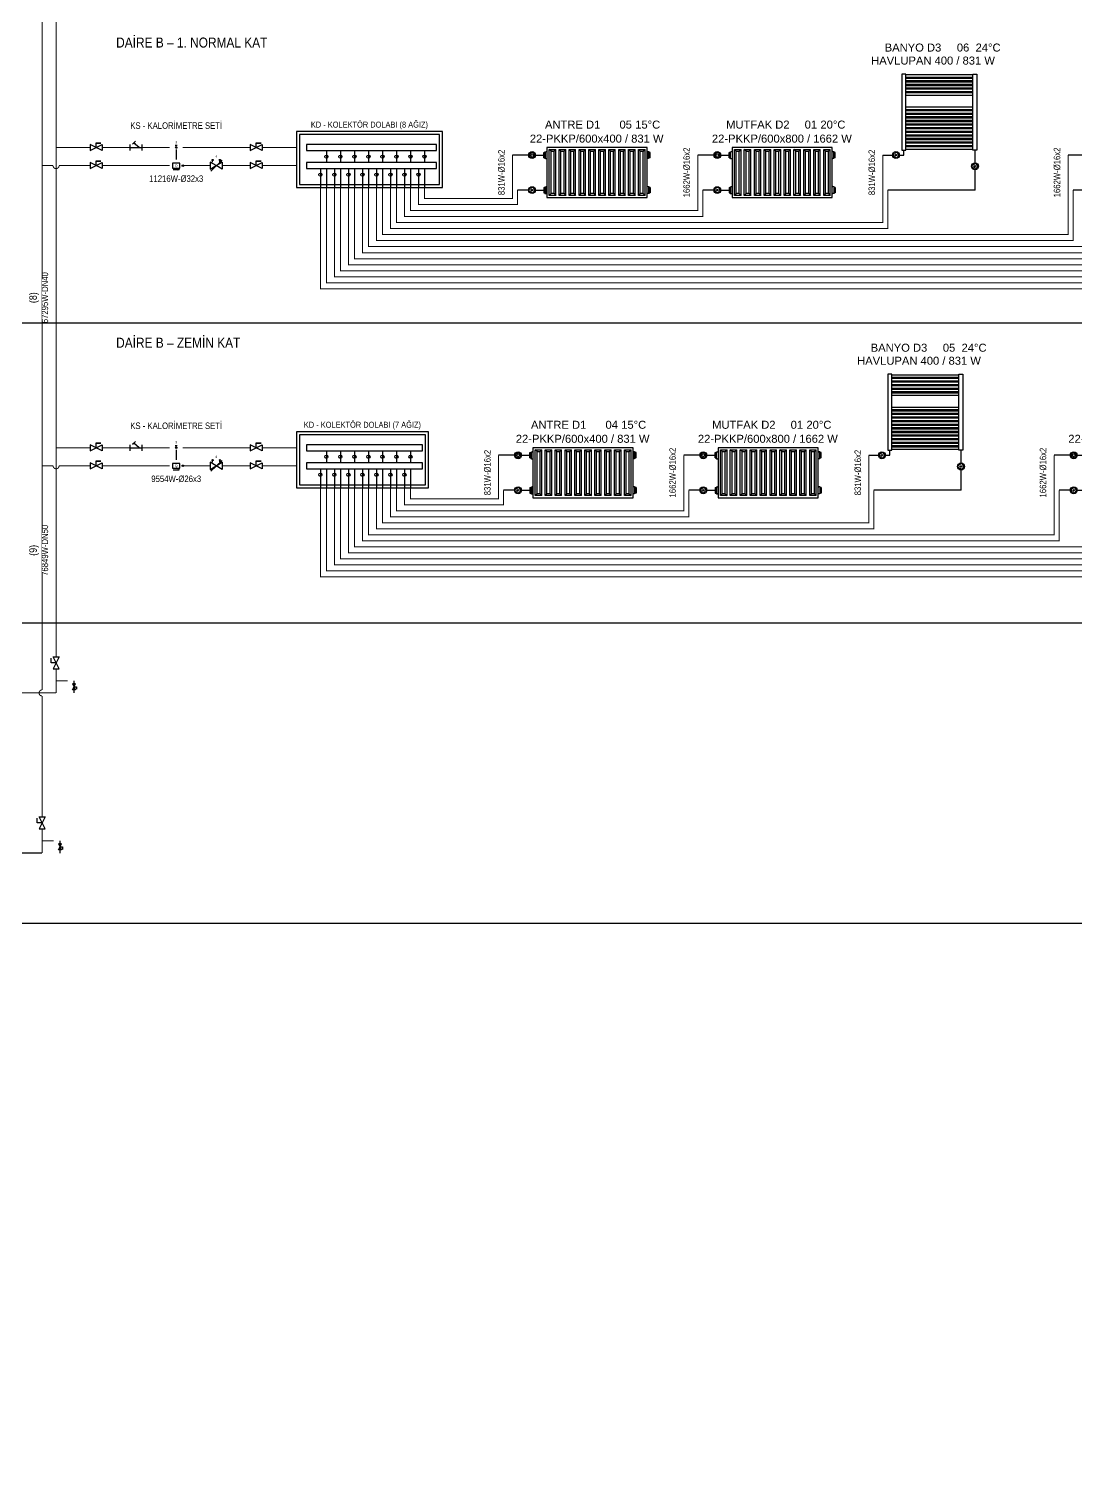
# Model space of a CAD drawing. Header units: centimetres. Extents: x -797 to 10101, y -12981 to 1521.
# Drawn here: x 4873 to 5918, y -4748 to -3306 of the extents above; entities that cross this region are included whole.
import ezdxf
from ezdxf.enums import TextEntityAlignment as Align

# ---------------------------------------------------------------- set-up
doc = ezdxf.new("R2010")
doc.units = ezdxf.units.CM
doc.linetypes.add('DASHED', pattern=[1.524, 1.27, -0.254])
doc.linetypes.add('ISITMA DONUS HATTI', pattern=[1.66, 1.57, -0.02, -0.07])
for name, color, linetype in [('MTY-ISITMA-DONUS-BORU', 30, 'ISITMA DONUS HATTI'), ('MTY-ISITMA-GIDIS-BORU', 10, 'Continuous'), ('MTY-RADYATÖR', 2, 'Continuous'), ('MTY-VANA', 1, 'Continuous'), ('ROTAS-CIHAZ', 135, 'Continuous'), ('ROTAS-ISITMA-CAP', 41, 'Continuous'), ('ROTAS-ISITMA-DONUS', 30, 'DASHED'), ('ROTAS-ISITMA-GIDIS', 10, 'Continuous'), ('ROTAS-ISITMA-KOLEKTOR', 6, 'Continuous'), ('ROTAS-ISITMA-SEMBOL', 1, 'Continuous'), ('ROTAS-ISITMA-SINYAL', 3, 'DASHED'), ('ROTAS-KAT-BANDI', 8, 'Continuous'), ('ROTAS-KRITIK', 1, 'Continuous'), ('ROTAS-MASKE', 7, 'Continuous'), ('ROTAS-RADYATOR', 2, 'Continuous'), ('ROTAS-YAZI', 7, 'Continuous')]:
    doc.layers.add(name, color=color, linetype=linetype)
doc.styles.add('CAP', font='wturkce.SHX', dxfattribs={"width": 0.65})
doc.styles.add('MTYCAPLT', font='arial.ttf', dxfattribs={"width": 0.65, "height": 1})
doc.styles.add('ROTAS', font='arial.ttf')

# ---------------------------------------------------------------- blocks, each defined once
blk = doc.blocks.new('ROTAS-KOLEKTOR-SEMA-7')
for p, q in [((30, 37), (30, 25)), ((44, 37), (44, 25)), ((58, 37), (58, 25)), ((72, 37), (72, 25)), ((86, 37), (86, 25)), ((100, 37), (100, 25)), ((114, 37), (114, 25)), ((24, 19), (24, 0)), ((30, 19), (30, 0)), ((38, 19), (38, 0)), ((44, 19), (44, 0)), ((52, 19), (52, 0)), ((58, 19), (58, 0)), ((66, 19), (66, 0)), ((72, 19), (72, 0)), ((80, 19), (80, 0)), ((86, 19), (86, 0)), ((94, 19), (94, 0)), ((100, 19), (100, 0)), ((108, 19), (108, 0)), ((114, 19), (114, 0))]:
    blk.add_line(p, q)
for points in [[(0, 0), (132, 0), (132, 56), (0, 56)], [(3, 3), (129, 3), (129, 53), (3, 53)], [(10, 37), (126, 37), (126, 43), (10, 43)], [(10, 19), (126, 19), (126, 25), (10, 25)]]:
    blk.add_lwpolyline(points, close=True)
for centre in [(30, 31), (44, 31), (58, 31), (72, 31), (86, 31), (100, 31), (114, 31), (24, 13), (38, 13), (52, 13), (66, 13), (80, 13), (94, 13), (108, 13)]:
    blk.add_circle(centre, 1.6)
blk = doc.blocks.new('MTY-KURESEL VANA')
at = {"layer": 'MTY-VANA'}
for p, q in [((0, 0), (0, 8)), ((0, 8), (8, 8))]:
    blk.add_line(p, q, dxfattribs=at)
blk.add_lwpolyline([(-10, 5), (-10, -5), (10, 5), (10, -5), (-10, 5)], dxfattribs=at)
at = {"layer": 'MTY-VANA', "style": 'CAP', "width": 0.65}
blk.add_attdef('CAP', text='', height=5, rotation=26.5651, dxfattribs=at).set_placement((0, 0), align=Align.CENTER)
blk = doc.blocks.new('MTY-PISLIK TUTUCU')
at = {"layer": 'MTY-VANA'}
for p, q in [((-10, -5), (-10, 5)), ((-10, 0), (10, 0)), ((10, -5), (10, 5))]:
    blk.add_line(p, q, dxfattribs=at)
at = {"layer": 'MTY-VANA', "color": 1, "ltscale": 75}
for p, q in [((-6.1, 5.8), (-1.4, 10.5)), ((5.1, 0), (-3.7, 8.1))]:
    blk.add_line(p, q, dxfattribs=at)
at = {"layer": 'MTY-VANA', "style": 'CAP', "width": 0.65}
blk.add_attdef('CAP', text='', height=5, dxfattribs=at).set_placement((0, 0), align=Align.CENTER)
blk = doc.blocks.new('ROTAS-KALORIMETRE-SENSOR')
blk.add_hatch(color=7).paths.add_polyline_path([(1.2, 0), (1.2, 0.3), (1, 0.6), (0.8, 0.8), (0.6, 1), (0.3, 1.2), (0, 1.2), (-0.3, 1.2), (-0.6, 1), (-0.8, 0.8), (-1, 0.6), (-1.2, 0.3), (-1.2, 0), (-1.2, -0.3), (-1, -0.6), (-0.8, -0.8), (-0.6, -1), (-0.3, -1.2), (0, -1.2), (0.3, -1.2), (0.6, -1), (0.8, -0.8), (1, -0.6), (1.2, -0.3)])
for p, q in [((-1.6, 4), (1.6, 4)), ((0, 1.2), (0, 4))]:
    blk.add_line(p, q)
blk.add_circle((0, 0), 1.2)
at = {"style": 'ROTAS'}
blk.add_attdef('NO', text='', height=6, dxfattribs=at).set_placement((0, 6), align=Align.BOTTOM_CENTER)
blk = doc.blocks.new('ROTAS-KALORIMETRE-KM')
blk.add_hatch(color=7).paths.add_polyline_path([(12.2, 0), (12.2, 0.3), (12, 0.6), (11.8, 0.8), (11.6, 1), (11.3, 1.2), (11, 1.2), (10.7, 1.2), (10.4, 1), (10.2, 0.8), (10, 0.6), (9.8, 0.3), (9.8, 0), (9.8, -0.3), (10, -0.6), (10.2, -0.8), (10.4, -1), (10.7, -1.2), (11, -1.2), (11.3, -1.2), (11.6, -1), (11.8, -0.8), (12, -0.6), (12.2, -0.3)])
blk.add_line((-5, -6.5), (5, -6.5))
blk.add_lwpolyline([(-6, -4), (6, -4), (6, 4), (-6, 4)], close=True)
blk.add_lwpolyline([(2, -5.5), (5, -6.5), (2, -7.5)])
blk.add_circle((11, 0), 1.2)
at = {"style": 'ROTAS'}
blk.add_text('Q', height=4, dxfattribs=at).set_placement((0, 0), align=Align.MIDDLE_CENTER)
blk.add_attdef('NO', text='', height=6, dxfattribs=at).set_placement((0, 7), align=Align.BOTTOM_CENTER)
blk = doc.blocks.new('ROTAS-BALANS-VANASI')
for p, q in [((-9, -9), (9, 9)), ((-6, 6), (-6, 8.4)), ((6, 6), (6, 8.4))]:
    blk.add_line(p, q)
for points in [[(-10, 6), (-10, -6), (0, 0)], [(10, 6), (10, -6), (0, 0)]]:
    blk.add_lwpolyline(points, close=True)
blk.add_lwpolyline([(5.6, 7.3), (9, 9), (7.3, 5.6)])
for centre in [(-6, 9.4), (6, 9.4)]:
    blk.add_circle(centre, 1)
at = {"style": 'ROTAS'}
blk.add_attdef('NO', text='', height=6, dxfattribs=at).set_placement((0, 12), align=Align.BOTTOM_CENTER)
blk = doc.blocks.new('MTY-RADYATOR KOLON')
at = {"layer": 'MTY-ISITMA-DONUS-BORU'}
for p, q in [((11, 22.5), (0, 22.5)), ((17.9, 22.5), (26.3, 22.5))]:
    blk.add_line(p, q, dxfattribs=at)
at = {"layer": 'MTY-ISITMA-GIDIS-BORU'}
for p, q in [((11, 57.5), (-5, 57.5)), ((17.9, 57.5), (26.3, 57.5))]:
    blk.add_line(p, q, dxfattribs=at)
at = {"layer": 'MTY-RADYATÖR', "color": 15}
for p, q in [((12.3, 58.4), (11.9, 58.5)), ((12.8, 59.1), (12.5, 59.4)), ((13.4, 60), (13.6, 59.6)), ((14.5, 60.2), (14.5, 59.4)), ((15.5, 60), (15.3, 59.6)), ((16.1, 59.1), (16.4, 59.4)), ((16.6, 58.4), (17, 58.5)), ((26.3, 60.2), (27.2, 60.2)), ((26.3, 58.8), (26.3, 60.2)), ((26.3, 58.8), (27.2, 58.8)), ((26.3, 56.2), (26.3, 58.8)), ((27.2, 60.2), (27.2, 60.7)), ((27.2, 60.7), (27.8, 60.7)), ((27.2, 58.8), (27.2, 60.2)), ((27.2, 56.2), (27.2, 58.8)), ((27.8, 60.9), (28.8, 61)), ((27.8, 60.7), (27.8, 60.9)), ((27.8, 54.3), (27.8, 60.7)), ((31.6, 17.2), (31.6, 63)), ((31.6, 63), (38.2, 63)), ((33.4, 61.3), (31.6, 63)), ((33.4, 19), (33.4, 61.3)), ((33.4, 61.3), (36.5, 61.3)), ((36.5, 61.3), (38.2, 63)), ((36.5, 19), (36.5, 61.3)), ((38.2, 17.2), (38.2, 63)), ((41.5, 17.2), (41.5, 63)), ((43.3, 61.3), (41.5, 63)), ((41.5, 63), (48.1, 63)), ((43.3, 19), (43.3, 61.3)), ((43.3, 61.3), (46.4, 61.3)), ((46.4, 61.3), (48.1, 63)), ((46.4, 19), (46.4, 61.3)), ((48.1, 17.2), (48.1, 63)), ((51.5, 17.2), (51.5, 63)), ((53.2, 61.3), (51.5, 63)), ((51.5, 63), (58, 63)), ((53.2, 19), (53.2, 61.3)), ((53.2, 61.3), (56.3, 61.3)), ((56.3, 61.3), (58, 63)), ((56.3, 19), (56.3, 61.3)), ((58, 17.2), (58, 63)), ((61.4, 17.2), (61.4, 63)), ((61.4, 63), (67.9, 63)), ((63.1, 61.3), (61.4, 63)), ((63.1, 19), (63.1, 61.3)), ((63.1, 61.3), (66.2, 61.3)), ((66.2, 61.3), (67.9, 63)), ((66.2, 19), (66.2, 61.3)), ((67.9, 17.2), (67.9, 63)), ((71.3, 17.2), (71.3, 63)), ((71.3, 63), (77.8, 63)), ((73, 61.3), (71.3, 63)), ((73, 19), (73, 61.3)), ((73, 61.3), (76.1, 61.3)), ((76.1, 61.3), (77.8, 63)), ((76.1, 19), (76.1, 61.3)), ((77.8, 17.2), (77.8, 63)), ((81.2, 17.2), (81.2, 63)), ((81.2, 63), (87.7, 63)), ((82.9, 61.3), (81.2, 63)), ((82.9, 19), (82.9, 61.3)), ((82.9, 61.3), (86, 61.3)), ((86, 61.3), (87.7, 63)), ((86, 19), (86, 61.3)), ((87.7, 17.2), (87.7, 63)), ((91.1, 17.2), (91.1, 63)), ((91.1, 63), (97.6, 63)), ((92.8, 61.3), (91.1, 63)), ((92.8, 19), (92.8, 61.3)), ((92.8, 61.3), (95.9, 61.3)), ((95.9, 61.3), (97.6, 63)), ((95.9, 19), (95.9, 61.3)), ((97.6, 17.2), (97.6, 63)), ((101, 17.2), (101, 63)), ((101, 63), (107.5, 63)), ((102.7, 61.3), (101, 63)), ((102.7, 19), (102.7, 61.3)), ((102.7, 61.3), (105.8, 61.3)), ((105.8, 61.3), (107.5, 63)), ((105.8, 19), (105.8, 61.3)), ((107.5, 17.2), (107.5, 63)), ((110.9, 17.2), (110.9, 63)), ((110.9, 63), (117.4, 63)), ((112.6, 61.3), (110.9, 63)), ((112.6, 19), (112.6, 61.3)), ((112.6, 61.3), (115.7, 61.3)), ((115.7, 61.3), (117.4, 63)), ((115.7, 19), (115.7, 61.3)), ((117.4, 17.2), (117.4, 63)), ((120.8, 17.2), (120.8, 63)), ((120.8, 63), (127.3, 63)), ((122.5, 61.3), (120.8, 63)), ((122.5, 19), (122.5, 61.3)), ((122.5, 61.3), (125.6, 61.3)), ((125.6, 61.3), (127.3, 63)), ((125.6, 19), (125.6, 61.3)), ((127.3, 17.2), (127.3, 63)), ((130.8, 60.9), (129.8, 61)), ((130.8, 60.7), (130.8, 60.9)), ((130.8, 54.3), (130.8, 60.7)), ((131.4, 60.7), (130.8, 60.7)), ((131.4, 60.2), (131.4, 60.7)), ((132.3, 60.2), (131.4, 60.2)), ((131.4, 58.8), (131.4, 60.2)), ((132.3, 58.8), (131.4, 58.8)), ((131.4, 56.2), (131.4, 58.8)), ((132.3, 58.8), (132.3, 60.2)), ((132.3, 56.2), (132.3, 58.8)), ((11.7, 57.5), (12.5, 57.5)), ((12.3, 56.6), (11.9, 56.5)), ((12.8, 55.9), (12.5, 55.6)), ((13.4, 55), (13.6, 55.4)), ((14.5, 54.8), (14.5, 55.6)), ((15.5, 55), (15.3, 55.4)), ((16.1, 55.9), (16.4, 55.6)), ((17.2, 57.5), (16.4, 57.5)), ((16.6, 56.6), (17, 56.5)), ((26.3, 56.2), (27.2, 56.2)), ((26.3, 54.8), (26.3, 56.2)), ((26.3, 54.8), (27.2, 54.8)), ((27.2, 54.8), (27.2, 56.2)), ((27.2, 54.3), (27.2, 54.8)), ((27.2, 54.3), (27.8, 54.3)), ((27.8, 54.1), (27.8, 54.3)), ((27.8, 54.1), (28.8, 54)), ((130.8, 54.1), (129.8, 54)), ((131.4, 54.3), (130.8, 54.3)), ((130.8, 54.1), (130.8, 54.3)), ((132.3, 56.2), (131.4, 56.2)), ((131.4, 54.8), (131.4, 56.2)), ((132.3, 54.8), (131.4, 54.8)), ((131.4, 54.3), (131.4, 54.8)), ((132.3, 54.8), (132.3, 56.2)), ((15.2, 22.5), (13.8, 22.5)), ((26.3, 25.2), (27.2, 25.2)), ((26.3, 25.2), (26.3, 23.8)), ((26.3, 23.8), (27.2, 23.8)), ((26.3, 23.8), (26.3, 21.2)), ((26.3, 21.2), (27.2, 21.2)), ((26.3, 21.2), (26.3, 19.8)), ((26.3, 19.8), (27.2, 19.8)), ((27.2, 25.7), (27.8, 25.7)), ((27.2, 25.7), (27.2, 25.2)), ((27.2, 25.2), (27.2, 23.8)), ((27.2, 23.8), (27.2, 21.2)), ((27.2, 21.2), (27.2, 19.8)), ((27.2, 19.8), (27.2, 19.3)), ((27.2, 19.3), (27.8, 19.3)), ((27.8, 25.9), (28.8, 26)), ((27.8, 25.9), (27.8, 25.7)), ((27.8, 25.7), (27.8, 19.3)), ((27.8, 19.3), (27.8, 19.1)), ((27.8, 19.1), (28.8, 19)), ((33.4, 19), (31.6, 17.2)), ((38.2, 17.2), (31.6, 17.2)), ((36.5, 19), (33.4, 19)), ((36.5, 19), (38.2, 17.2)), ((43.3, 19), (41.5, 17.2)), ((48.1, 17.2), (41.5, 17.2)), ((46.4, 19), (43.3, 19)), ((46.4, 19), (48.1, 17.2)), ((53.2, 19), (51.5, 17.2)), ((58, 17.2), (51.5, 17.2)), ((56.3, 19), (53.2, 19)), ((56.3, 19), (58, 17.2)), ((63.1, 19), (61.4, 17.2)), ((67.9, 17.2), (61.4, 17.2)), ((66.2, 19), (63.1, 19)), ((66.2, 19), (67.9, 17.2)), ((73, 19), (71.3, 17.2)), ((77.8, 17.2), (71.3, 17.2)), ((76.1, 19), (73, 19)), ((76.1, 19), (77.8, 17.2)), ((82.9, 19), (81.2, 17.2)), ((87.7, 17.2), (81.2, 17.2)), ((86, 19), (82.9, 19)), ((86, 19), (87.7, 17.2)), ((92.8, 19), (91.1, 17.2)), ((97.6, 17.2), (91.1, 17.2)), ((95.9, 19), (92.8, 19)), ((95.9, 19), (97.6, 17.2)), ((102.7, 19), (101, 17.2)), ((107.5, 17.2), (101, 17.2)), ((105.8, 19), (102.7, 19)), ((105.8, 19), (107.5, 17.2)), ((112.6, 19), (110.9, 17.2)), ((117.4, 17.2), (110.9, 17.2)), ((115.7, 19), (112.6, 19)), ((115.7, 19), (117.4, 17.2)), ((122.5, 19), (120.8, 17.2)), ((127.3, 17.2), (120.8, 17.2)), ((125.6, 19), (122.5, 19)), ((125.6, 19), (127.3, 17.2)), ((130.8, 25.9), (129.8, 26)), ((130.8, 19.1), (129.8, 19)), ((130.8, 25.9), (130.8, 25.7)), ((130.8, 25.7), (130.8, 19.3)), ((131.4, 25.7), (130.8, 25.7)), ((130.8, 19.3), (130.8, 19.1)), ((131.4, 19.3), (130.8, 19.3)), ((131.4, 25.7), (131.4, 25.2)), ((132.3, 25.2), (131.4, 25.2)), ((131.4, 25.2), (131.4, 23.8)), ((132.3, 23.8), (131.4, 23.8)), ((131.4, 23.8), (131.4, 21.2)), ((132.3, 21.2), (131.4, 21.2)), ((131.4, 21.2), (131.4, 19.8)), ((132.3, 19.8), (131.4, 19.8)), ((131.4, 19.8), (131.4, 19.3)), ((132.3, 25.2), (132.3, 23.8)), ((132.3, 23.8), (132.3, 21.2)), ((132.3, 21.2), (132.3, 19.8))]:
    blk.add_line(p, q, dxfattribs=at)
blk.add_lwpolyline([(129.3, 65), (29.3, 65), (29.3, 15), (129.3, 15)], close=True, dxfattribs=at)
for centre, radius in [((14.5, 57.5), 3.45), ((14.5, 57.5), 2.72), ((14.5, 57.5), 1.41), ((14.5, 22.5), 3.45), ((14.5, 22.5), 0.697)]:
    blk.add_circle(centre, radius, dxfattribs=at)
for centre, radius, start, end in [((28.7, 61.6), 0.575, 274, 350), ((129.8, 61.6), 0.575, 190, 266), ((28.7, 53.4), 0.575, 10, 86), ((129.8, 53.4), 0.575, 94, 170), ((12.6, 23.9), 0.622, 108, 180), ((10.3, 22.5), 2.15, 320.2532, 39.7468), ((12.6, 21.1), 0.622, 180, 252), ((12.5, 28.5), 4.01, 267.9571, 308.0429), ((13.1, 18.2), 2.44, 37.6114, 106.3886), ((15.2, 24.7), 0.622, 36, 108), ((15.2, 20.3), 0.622, 252, 324), ((18.5, 25.4), 2.8, 186.5365, 245.4635), ((18.3, 19.7), 2.6, 112.1116, 175.8884), ((16.8, 22.5), 0.622, 324, 36), ((28.7, 26.6), 0.575, 274, 350), ((28.7, 18.4), 0.575, 10, 86), ((129.8, 26.6), 0.575, 190, 266), ((129.8, 18.4), 0.575, 94, 170)]:
    blk.add_arc(centre, radius, start, end, dxfattribs=at)
at = {"layer": 'MTY-RADYATÖR', "color": 2, "style": 'MTYCAPLT', "width": 0.65}
for tag, p, height in [('MAHAL_001', (63.5, 86), 10), ('RAD_001', (69.6, 72.5), 10), ('NO_001', (33.9, 42.2), 15), ('DERECE_001', (86.3, 32.4), 10)]:
    blk.add_attdef(tag, p, '', height=height, dxfattribs=at)
blk = doc.blocks.new('MTY-RADYATÖR BANYOPAN KOLON')
at = {"layer": 'MTY-ISITMA-DONUS-BORU'}
for p, q in [((87, 49.7), (87, 62.5)), ((87, 22.5), (87, 42.8)), ((87, 22.5), (0, 22.5))]:
    blk.add_line(p, q, dxfattribs=at)
at = {"layer": 'MTY-ISITMA-GIDIS-BORU'}
for p, q in [((15.7, 57.5), (15.7, 62.5)), ((-5, 57.5), (4.6, 57.5)), ((11.5, 57.5), (15.7, 57.5))]:
    blk.add_line(p, q, dxfattribs=at)
at = {"layer": 'MTY-RADYATÖR', "color": 15}
for p, q in [((8.7, 57.5), (7.3, 57.5)), ((87.7, 46.3), (86.3, 46.3))]:
    blk.add_line(p, q, dxfattribs=at)
at = {"layer": 'MTY-RADYATÖR', "color": 15, "linetype": 'ByBlock'}
for points in [[(13.7, 138.5), (13.7, 62.5)], [(17.7, 138.5), (13.7, 138.5)], [(17.7, 62.5), (17.7, 138.5)], [(84.7, 137.7), (17.7, 137.7)], [(84.7, 135.2), (17.7, 135.2)], [(84.7, 134.1), (17.7, 134.1)], [(84.7, 131.6), (17.7, 131.6)], [(84.7, 130.5), (17.7, 130.5)], [(84.7, 62.5), (84.7, 138.5)], [(84.7, 138.5), (88.7, 138.5)], [(88.7, 138.5), (88.7, 62.5)], [(84.7, 128), (17.7, 128)], [(84.7, 126.9), (17.7, 126.9)], [(84.7, 124.4), (17.7, 124.4)], [(84.7, 123.3), (17.7, 123.3)], [(84.7, 120.8), (17.7, 120.8)], [(84.7, 119.7), (17.7, 119.7)], [(84.7, 117.2), (17.7, 117.2)], [(84.7, 105.3), (17.7, 105.3)], [(84.7, 102.8), (17.7, 102.8)], [(84.7, 101.7), (17.7, 101.7)], [(84.7, 99.2), (17.7, 99.2)], [(84.7, 98.1), (17.7, 98.1)], [(84.7, 95.6), (17.7, 95.6)], [(84.7, 94.5), (17.7, 94.5)], [(84.7, 92), (17.7, 92)], [(84.7, 90.9), (17.7, 90.9)], [(84.7, 88.4), (17.7, 88.4)], [(84.7, 87.3), (17.7, 87.3)], [(84.7, 84.8), (17.7, 84.8)], [(84.7, 83.7), (17.7, 83.7)], [(84.7, 81.2), (17.7, 81.2)], [(84.7, 80.1), (17.7, 80.1)], [(84.7, 77.6), (17.7, 77.6)], [(84.7, 76.5), (17.7, 76.5)], [(84.7, 74), (17.7, 74)], [(84.7, 72.9), (17.7, 72.9)], [(13.7, 62.5), (17.7, 62.5)], [(84.7, 70.4), (17.7, 70.4)], [(84.7, 69.3), (17.7, 69.3)], [(84.7, 66.9), (17.7, 66.9)], [(84.7, 65.7), (17.7, 65.7)], [(84.7, 63.2), (17.7, 63.2)], [(88.7, 62.5), (84.7, 62.5)]]:
    blk.add_lwpolyline(points, dxfattribs=at)
at = {"layer": 'MTY-RADYATÖR', "color": 15}
for centre, radius in [((8, 57.5), 3.45), ((8, 57.5), 0.697), ((87, 46.3), 3.45), ((87, 46.3), 0.697)]:
    blk.add_circle(centre, radius, dxfattribs=at)
for centre, radius, start, end in [((6.1, 58.9), 0.622, 108, 180), ((3.8, 57.5), 2.15, 320.2532, 39.7468), ((6.1, 63.5), 4.01, 267.9571, 308.0429), ((8.7, 59.7), 0.622, 36, 108), ((12, 60.4), 2.8, 186.5365, 245.4635), ((10.4, 57.5), 0.622, 324, 36), ((6.1, 56.1), 0.622, 180, 252), ((6.6, 53.2), 2.44, 37.6114, 106.3886), ((8.7, 55.3), 0.622, 252, 324), ((11.8, 54.7), 2.6, 112.1116, 175.8884), ((85.1, 47.7), 0.622, 108, 180), ((82.8, 46.3), 2.15, 320.2532, 39.7468), ((85.1, 44.9), 0.622, 180, 252), ((85, 52.3), 4.01, 267.9571, 308.0429), ((85.6, 42), 2.44, 37.6114, 106.3886), ((87.7, 48.5), 0.622, 36, 108), ((87.7, 44.1), 0.622, 252, 324), ((91, 49.2), 2.8, 186.5365, 245.4635), ((90.8, 43.5), 2.6, 112.1116, 175.8884), ((89.3, 46.3), 0.622, 324, 36)]:
    blk.add_arc(centre, radius, start, end, dxfattribs=at)
at = {"layer": 'MTY-RADYATÖR', "style": 'MTYCAPLT', "width": 0.65}
for tag, p, height in [('MAHAL_001', (35.4, 157.7), 10), ('RAD_001', (41.5, 142.7), 10), ('DERECE_001', (32.2, 111.8), 10), ('NO_001', (40.8, 78), 15)]:
    blk.add_attdef(tag, p, '', height=height, dxfattribs=at)
blk = doc.blocks.new('ROTAS-KOLEKTOR-SEMA-8')
for p, q in [((30, 37), (30, 25)), ((44, 37), (44, 25)), ((58, 37), (58, 25)), ((72, 37), (72, 25)), ((86, 37), (86, 25)), ((100, 37), (100, 25)), ((114, 37), (114, 25)), ((128, 37), (128, 25)), ((24, 19), (24, 0)), ((30, 19), (30, 0)), ((38, 19), (38, 0)), ((44, 19), (44, 0)), ((52, 19), (52, 0)), ((58, 19), (58, 0)), ((66, 19), (66, 0)), ((72, 19), (72, 0)), ((80, 19), (80, 0)), ((86, 19), (86, 0)), ((94, 19), (94, 0)), ((100, 19), (100, 0)), ((108, 19), (108, 0)), ((114, 19), (114, 0)), ((122, 19), (122, 0)), ((128, 19), (128, 0))]:
    blk.add_line(p, q)
for points in [[(0, 0), (146, 0), (146, 56), (0, 56)], [(3, 3), (143, 3), (143, 53), (3, 53)], [(10, 37), (140, 37), (140, 43), (10, 43)], [(10, 19), (140, 19), (140, 25), (10, 25)]]:
    blk.add_lwpolyline(points, close=True)
for centre in [(30, 31), (44, 31), (58, 31), (72, 31), (86, 31), (100, 31), (114, 31), (128, 31), (24, 13), (38, 13), (52, 13), (66, 13), (80, 13), (94, 13), (108, 13), (122, 13)]:
    blk.add_circle(centre, 1.6)
blk = doc.blocks.new('MTY-BOSALTMA VANA')
at = {"layer": 'MTY-ISITMA-DONUS-BORU', "ltscale": 25}
blk.add_lwpolyline([(0, -20), (0, 0)], dxfattribs=at)
at = {"layer": 'MTY-VANA'}
for p, q in [((0, -10), (4, -10)), ((4, -10), (4, -14))]:
    blk.add_line(p, q, dxfattribs=at)
blk.add_lwpolyline([(2.5, -5), (-2.5, -5), (2.5, -15), (-2.5, -15), (2.5, -5)], dxfattribs=at)
at = {"layer": 'MTY-VANA', "style": 'MTYCAPLT', "width": 0.65}
blk.add_attdef('CAP', text='', height=10, rotation=81.6166, dxfattribs=at).set_placement((0, -10), align=Align.CENTER)

msp = doc.modelspace()

# ---------------------------------------------------------------- linework, layer by layer
at = {"layer": 'ROTAS-ISITMA-DONUS', "ltscale": 12, "const_width": 1}
for points in [[(4886, -4130), (4886, -3973, -1), (4886, -3967), (4886, -1898)], [(4886, -3443), (4897, -3443, 1), (4903, -3443), (5140, -3443)], [(4886, -3743), (4897, -3743, 1), (4903, -3743), (5140, -3743)]]:
    msp.add_lwpolyline(points, format="xyb", dxfattribs=at)
for points in [[(5164, -3465), (5164, -3566), (6656, -3566), (6656, -3467.5)], [(5178, -3465), (5178, -3554), (6471, -3554), (6471, -3467.5)], [(5192, -3465), (5192, -3542), (6286, -3542), (6286, -3467.5)], [(5206, -3465), (5206, -3530), (6101, -3530), (6101, -3467.5)], [(5220, -3465), (5220, -3518), (5916, -3518), (5916, -3467.5)], [(5234, -3465), (5234, -3506), (5731, -3506), (5731, -3467.5)], [(5248, -3465), (5248, -3494), (5546, -3494), (5546, -3467.5)], [(5262, -3465), (5262, -3482), (5361, -3482), (5361, -3467.5)], [(5164, -3765), (5164, -3854), (6457, -3854), (6457, -3767.5)], [(5178, -3765), (5178, -3842), (6272, -3842), (6272, -3767.5)], [(5192, -3765), (5192, -3830), (6087, -3830), (6087, -3767.5)], [(5206, -3765), (5206, -3818), (5902, -3818), (5902, -3767.5)], [(5220, -3765), (5220, -3806), (5717, -3806), (5717, -3767.5)], [(5234, -3765), (5234, -3794), (5532, -3794), (5532, -3767.5)], [(5248, -3765), (5248, -3782), (5347, -3782), (5347, -3767.5)], [(4886, -4130), (1880, -4130), (1880, -4747.3), (1820, -4747.3)]]:
    msp.add_lwpolyline(points, dxfattribs=at)
at = {"layer": 'ROTAS-ISITMA-DONUS', "const_width": 1}
msp.add_lwpolyline([(4886, -4118), (4908, -4118)], dxfattribs=at)
at = {"layer": 'ROTAS-ISITMA-GIDIS', "const_width": 1}
for points in [[(4900, -3970), (4900, -1880)], [(4900, -3425), (5140, -3425)], [(5170, -3465), (5170, -3560), (6651, -3560), (6651, -3432.5)], [(5184, -3465), (5184, -3548), (6466, -3548), (6466, -3432.5)], [(5198, -3465), (5198, -3536), (6281, -3536), (6281, -3432.5)], [(5212, -3465), (5212, -3524), (6096, -3524), (6096, -3432.5)], [(5226, -3465), (5226, -3512), (5911, -3512), (5911, -3432.5)], [(5240, -3465), (5240, -3500), (5726, -3500), (5726, -3432.5)], [(5254, -3465), (5254, -3488), (5541, -3488), (5541, -3432.5)], [(5268, -3465), (5268, -3476), (5356, -3476), (5356, -3432.5)], [(4900, -3725), (5140, -3725)], [(5170, -3765), (5170, -3848), (6452, -3848), (6452, -3732.5)], [(5184, -3765), (5184, -3836), (6267, -3836), (6267, -3732.5)], [(5198, -3765), (5198, -3824), (6082, -3824), (6082, -3732.5)], [(5212, -3765), (5212, -3812), (5897, -3812), (5897, -3732.5)], [(5226, -3765), (5226, -3800), (5712, -3800), (5712, -3732.5)], [(5240, -3765), (5240, -3788), (5527, -3788), (5527, -3732.5)], [(5254, -3765), (5254, -3776), (5342, -3776), (5342, -3732.5)], [(4900, -3958), (4922, -3958)], [(1820, -3970), (4900, -3970)]]:
    msp.add_lwpolyline(points, dxfattribs=at)
at = {"layer": 'ROTAS-KAT-BANDI'}
for points in [[(2000, -3600), (7400, -3600)], [(2000, -3900), (7400, -3900)], [(2000, -4200), (7400, -4200)]]:
    msp.add_lwpolyline(points, dxfattribs=at)

# ---------------------------------------------------------------- block references
at = {"layer": 'ROTAS-ISITMA-KOLEKTOR'}
for name, p in [('ROTAS-KOLEKTOR-SEMA-8', (5140, -3465)), ('ROTAS-KOLEKTOR-SEMA-7', (5140, -3765))]:
    msp.add_blockref(name, p, dxfattribs=at)
at = {"layer": 'ROTAS-RADYATOR'}
ref = msp.add_blockref('MTY-RADYATOR KOLON', (5916, -3490), dxfattribs=at)
ref.add_attrib('RAD_001', '22-PKKP/600x800 / 1662 W', dxfattribs={"layer": 'MTY-RADYATÖR', "color": 2, "height": 8, "style": 'MTYCAPLT'}).set_placement((5995, -3416), align=Align.MIDDLE_CENTER)
ref.add_attrib('NO_001', '13', dxfattribs={"layer": 'MTY-RADYATÖR', "color": 2, "height": 8, "style": 'MTYCAPLT'}).set_placement((6024, -3402), align=Align.MIDDLE_CENTER)
ref.add_attrib('DERECE_001', '20°C', dxfattribs={"layer": 'MTY-RADYATÖR', "color": 2, "height": 8, "style": 'MTYCAPLT'}).set_placement((6046, -3402), align=Align.MIDDLE_CENTER)
ref.add_attrib('MAHAL_001', 'ODA D4', dxfattribs={"layer": 'MTY-RADYATÖR', "color": 2, "height": 8, "style": 'MTYCAPLT'}).set_placement((5971, -3402), align=Align.MIDDLE_CENTER)
ref = msp.add_blockref('MTY-RADYATOR KOLON', (5902, -3790), dxfattribs=at)
ref.add_attrib('RAD_001', '22-PKKP/600x800 / 1662 W', dxfattribs={"layer": 'MTY-RADYATÖR', "color": 2, "height": 8, "style": 'MTYCAPLT'}).set_placement((5981, -3716), align=Align.MIDDLE_CENTER)
ref.add_attrib('NO_001', '13', dxfattribs={"layer": 'MTY-RADYATÖR', "color": 2, "height": 8, "style": 'MTYCAPLT'}).set_placement((6010, -3702), align=Align.MIDDLE_CENTER)
ref.add_attrib('DERECE_001', '20°C', dxfattribs={"layer": 'MTY-RADYATÖR', "color": 2, "height": 8, "style": 'MTYCAPLT'}).set_placement((6032, -3702), align=Align.MIDDLE_CENTER)
ref.add_attrib('MAHAL_001', 'ODA D4', dxfattribs={"layer": 'MTY-RADYATÖR', "color": 2, "height": 8, "style": 'MTYCAPLT'}).set_placement((5957, -3702), align=Align.MIDDLE_CENTER)

# ---------------------------------------------------------------- wipeouts: each hides what was drawn before it
for points in [[(4957.5, -3330.5), (5079.8, -3330.5), (5079.8, -3315.5), (4957.5, -3315.5)], [(5724, -3344), (5824, -3344), (5824, -3332), (5724, -3332)], [(4981.9, -3407.9), (5054.8, -3407.9), (5054.8, -3398.1), (4981.9, -3398.1)], [(5380.8, -3422), (5495.2, -3422), (5495.2, -3410), (5380.8, -3410)], [(5563.4, -3422), (5682.6, -3422), (5682.6, -3410), (5563.4, -3410)], [(4957.5, -3630.5), (5059.4, -3630.5), (5059.4, -3615.5), (4957.5, -3615.5)], [(5710, -3644), (5810, -3644), (5810, -3632), (5710, -3632)], [(4981.9, -3707.9), (5054.8, -3707.9), (5054.8, -3698.1), (4981.9, -3698.1)], [(5366.8, -3722), (5481.2, -3722), (5481.2, -3710), (5366.8, -3710)], [(5549.4, -3722), (5668.6, -3722), (5668.6, -3710), (5549.4, -3710)]]:
    msp.add_wipeout(points).dxf.layer = 'ROTAS-MASKE'

# ---------------------------------------------------------------- next in the draw order: texts
at = {"layer": 'ROTAS-CIHAZ', "style": 'ROTAS', "width": 0.85}
for p in [(5020, -3403), (5020, -3703)]:
    msp.add_text('KS - KALORİMETRE SETİ', height=6.5, dxfattribs=at).set_placement(p, align=Align.MIDDLE_CENTER)
at = {"layer": 'ROTAS-YAZI', "style": 'ROTAS', "width": 0.85}
for s, p in [('DAİRE B – 1. NORMAL KAT', (4960, -3328)), ('DAİRE B – ZEMİN KAT', (4960, -3628))]:
    msp.add_text(s, height=10, dxfattribs=at).set_placement(p, align=Align.BOTTOM_LEFT)

# ---------------------------------------------------------------- next in the draw order: wipeouts: each hides what was drawn before it
for points in [[(5732.8, -3331), (5775.2, -3331), (5775.2, -3319), (5732.8, -3319)], [(5797.2, -3331), (5810.8, -3331), (5810.8, -3319), (5797.2, -3319)], [(5165.6, -3406.5), (5257.4, -3406.5), (5257.4, -3397.5), (5165.6, -3397.5)], [(5392.8, -3408), (5435.2, -3408), (5435.2, -3396), (5392.8, -3396)], [(5460.2, -3408), (5473.8, -3408), (5473.8, -3396), (5460.2, -3396)], [(5575.4, -3408), (5622.6, -3408), (5622.6, -3396), (5575.4, -3396)], [(5645.2, -3408), (5658.8, -3408), (5658.8, -3396), (5645.2, -3396)], [(4933.5, -3429), (4946.5, -3429), (4946.5, -3421), (4933.5, -3421)], [(4973.5, -3429), (4986.5, -3429), (4986.5, -3421), (4973.5, -3421)], [(5013.5, -3429), (5026.5, -3429), (5026.5, -3421), (5013.5, -3421)], [(5093.5, -3429), (5106.5, -3429), (5106.5, -3421), (5093.5, -3421)], [(4933.5, -3447), (4946.5, -3447), (4946.5, -3439), (4933.5, -3439)], [(5013.5, -3447), (5026.5, -3447), (5026.5, -3439), (5013.5, -3439)], [(5053.5, -3447), (5066.5, -3447), (5066.5, -3439), (5053.5, -3439)], [(5093.5, -3447), (5106.5, -3447), (5106.5, -3439), (5093.5, -3439)], [(5906.6, -3471.2), (5906.6, -3431.5), (5896.9, -3431.5), (5896.9, -3471.2)], [(4895.6, -3596.5), (4895.6, -3556.8), (4885.9, -3556.8), (4885.9, -3596.5)], [(5718.8, -3631), (5761.2, -3631), (5761.2, -3619), (5718.8, -3619)], [(5783.2, -3631), (5796.8, -3631), (5796.8, -3619), (5783.2, -3619)], [(5158.6, -3706.5), (5250.4, -3706.5), (5250.4, -3697.5), (5158.6, -3697.5)], [(5378.8, -3708), (5421.2, -3708), (5421.2, -3696), (5378.8, -3696)], [(5446.2, -3708), (5459.8, -3708), (5459.8, -3696), (5446.2, -3696)], [(5561.4, -3708), (5608.6, -3708), (5608.6, -3696), (5561.4, -3696)], [(5631.2, -3708), (5644.8, -3708), (5644.8, -3696), (5631.2, -3696)], [(4933.5, -3729), (4946.5, -3729), (4946.5, -3721), (4933.5, -3721)], [(4973.5, -3729), (4986.5, -3729), (4986.5, -3721), (4973.5, -3721)], [(5013.5, -3729), (5026.5, -3729), (5026.5, -3721), (5013.5, -3721)], [(5093.5, -3729), (5106.5, -3729), (5106.5, -3721), (5093.5, -3721)], [(5892.6, -3771.2), (5892.6, -3731.5), (5882.9, -3731.5), (5882.9, -3771.2)], [(4933.5, -3747), (4946.5, -3747), (4946.5, -3739), (4933.5, -3739)], [(5013.5, -3747), (5026.5, -3747), (5026.5, -3739), (5013.5, -3739)], [(5053.5, -3747), (5066.5, -3747), (5066.5, -3739), (5053.5, -3739)], [(5093.5, -3747), (5106.5, -3747), (5106.5, -3739), (5093.5, -3739)], [(4895.6, -3849), (4895.6, -3809.3), (4885.9, -3809.3), (4885.9, -3849)], [(4896, -3946.5), (4904, -3946.5), (4904, -3933.5), (4896, -3933.5)], [(4911.5, -3962), (4924.5, -3962), (4924.5, -3954), (4911.5, -3954)], [(4882, -4106.5), (4890, -4106.5), (4890, -4093.5), (4882, -4093.5)], [(4897.5, -4122), (4910.5, -4122), (4910.5, -4114), (4897.5, -4114)]]:
    msp.add_wipeout(points).dxf.layer = 'ROTAS-MASKE'

# ---------------------------------------------------------------- next in the draw order: linework, layer by layer
at = {"layer": 'ROTAS-ISITMA-SINYAL', "ltscale": 0.3}
for points in [[(5020, -3427), (5020, -3437)], [(5020, -3727), (5020, -3737)]]:
    msp.add_lwpolyline(points, dxfattribs=at)

# ---------------------------------------------------------------- next in the draw order: block references
at = {"layer": 'ROTAS-ISITMA-SEMBOL', "xscale": 0.6, "yscale": 0.6}
for name, p in [('MTY-KURESEL VANA', (4940, -3425)), ('MTY-PISLIK TUTUCU', (4980, -3425)), ('MTY-KURESEL VANA', (5100, -3425)), ('MTY-KURESEL VANA', (4940, -3443)), ('ROTAS-KALORIMETRE-KM', (5020, -3443)), ('MTY-KURESEL VANA', (5100, -3443)), ('MTY-PISLIK TUTUCU', (4980, -3725)), ('MTY-KURESEL VANA', (4940, -3725)), ('MTY-KURESEL VANA', (5100, -3725)), ('MTY-KURESEL VANA', (4940, -3743)), ('ROTAS-KALORIMETRE-KM', (5020, -3743)), ('MTY-KURESEL VANA', (5100, -3743)), ('MTY-BOSALTMA VANA', (4918, -3958)), ('MTY-BOSALTMA VANA', (4904, -4118))]:
    msp.add_blockref(name, p, dxfattribs=at)
at = {"layer": 'ROTAS-ISITMA-SEMBOL'}
ref = msp.add_blockref('ROTAS-KALORIMETRE-SENSOR', (5020, -3425), dxfattribs=dict(at, xscale=0.6, yscale=0.6))
ref.add_attrib('NO', '3', dxfattribs={"layer": '0', "height": 2.4, "style": 'ROTAS'}).set_placement((5020, -3421.4), align=Align.BOTTOM_CENTER)
ref = msp.add_blockref('ROTAS-BALANS-VANASI', (5060, -3443), dxfattribs=dict(at, xscale=0.6, yscale=0.6))
ref.add_attrib('NO', '4', dxfattribs={"layer": '0', "height": 2.4, "style": 'ROTAS'}).set_placement((5060, -3435.8), align=Align.BOTTOM_CENTER)
ref = msp.add_blockref('ROTAS-KALORIMETRE-SENSOR', (5020, -3725), dxfattribs=dict(at, xscale=0.6, yscale=0.6))
ref.add_attrib('NO', '3', dxfattribs={"layer": '0', "height": 2.4, "style": 'ROTAS'}).set_placement((5020, -3721.4), align=Align.BOTTOM_CENTER)
ref = msp.add_blockref('ROTAS-BALANS-VANASI', (5060, -3743), dxfattribs=dict(at, xscale=0.6, yscale=0.6))
ref.add_attrib('NO', '4', dxfattribs={"layer": '0', "height": 2.4, "style": 'ROTAS'}).set_placement((5060, -3735.8), align=Align.BOTTOM_CENTER)
at = {"layer": 'ROTAS-ISITMA-SEMBOL', "xscale": 0.6, "yscale": 0.6, "rotation": 90}
for p in [(4900, -3940), (4886, -4100)]:
    msp.add_blockref('MTY-KURESEL VANA', p, dxfattribs=at)

# ---------------------------------------------------------------- next in the draw order: texts
at = {"layer": 'ROTAS-ISITMA-CAP', "style": 'ROTAS', "width": 0.85}
for s, p in [('1662W-Ø16x2', (5905, -3449.8)), ('67295W-DN40', (4894, -3575)), ('1662W-Ø16x2', (5891, -3749.8)), ('76849W-DN50', (4894, -3827.5))]:
    msp.add_text(s, height=6.5, rotation=90, dxfattribs=at).set_placement(p, align=Align.BOTTOM_CENTER)
at = {"layer": 'ROTAS-ISITMA-KOLEKTOR', "style": 'ROTAS', "width": 0.85}
for s, p in [('KD - KOLEKTÖR DOLABI (8 AĞIZ)', (5213, -3402)), ('KD - KOLEKTÖR DOLABI (7 AĞIZ)', (5206, -3702))]:
    msp.add_text(s, height=6, dxfattribs=at).set_placement(p, align=Align.MIDDLE_CENTER)

# ---------------------------------------------------------------- next in the draw order: wipeouts: each hides what was drawn before it
for points in [[(5817.4, -3331), (5840.6, -3331), (5840.6, -3319), (5817.4, -3319)], [(5477.4, -3408), (5500.6, -3408), (5500.6, -3396), (5477.4, -3396)], [(5662.4, -3408), (5685.6, -3408), (5685.6, -3396), (5662.4, -3396)], [(5803.4, -3631), (5826.6, -3631), (5826.6, -3619), (5803.4, -3619)], [(5463.4, -3708), (5486.6, -3708), (5486.6, -3696), (5463.4, -3696)], [(5648.4, -3708), (5671.6, -3708), (5671.6, -3696), (5648.4, -3696)]]:
    msp.add_wipeout(points).dxf.layer = 'ROTAS-MASKE'

# ---------------------------------------------------------------- next in the draw order: block references
at = {"layer": 'ROTAS-RADYATOR'}
ref = msp.add_blockref('MTY-RADYATÖR BANYOPAN KOLON', (5731, -3490), dxfattribs=at)
ref.add_attrib('RAD_001', 'HAVLUPAN 400 / 831 W', dxfattribs={"layer": 'MTY-RADYATÖR', "height": 8, "style": 'MTYCAPLT'}).set_placement((5776, -3338), align=Align.MIDDLE_CENTER)
ref.add_attrib('NO_001', '06', dxfattribs={"layer": 'MTY-RADYATÖR', "height": 8, "style": 'MTYCAPLT'}).set_placement((5806, -3325), align=Align.MIDDLE_CENTER)
ref.add_attrib('DERECE_001', '24°C', dxfattribs={"layer": 'MTY-RADYATÖR', "height": 8, "style": 'MTYCAPLT'}).set_placement((5831, -3325), align=Align.MIDDLE_CENTER)
ref.add_attrib('MAHAL_001', 'BANYO D3', dxfattribs={"layer": 'MTY-RADYATÖR', "height": 8, "style": 'MTYCAPLT'}).set_placement((5756, -3325), align=Align.MIDDLE_CENTER)
ref = msp.add_blockref('MTY-RADYATOR KOLON', (5361, -3490), dxfattribs=at)
ref.add_attrib('RAD_001', '22-PKKP/600x400 / 831 W', dxfattribs={"layer": 'MTY-RADYATÖR', "color": 2, "height": 8, "style": 'MTYCAPLT'}).set_placement((5440, -3416), align=Align.MIDDLE_CENTER)
ref.add_attrib('NO_001', '05', dxfattribs={"layer": 'MTY-RADYATÖR', "color": 2, "height": 8, "style": 'MTYCAPLT'}).set_placement((5469, -3402), align=Align.MIDDLE_CENTER)
ref.add_attrib('DERECE_001', '15°C', dxfattribs={"layer": 'MTY-RADYATÖR', "color": 2, "height": 8, "style": 'MTYCAPLT'}).set_placement((5491, -3402), align=Align.MIDDLE_CENTER)
ref.add_attrib('MAHAL_001', 'ANTRE D1', dxfattribs={"layer": 'MTY-RADYATÖR', "color": 2, "height": 8, "style": 'MTYCAPLT'}).set_placement((5416, -3402), align=Align.MIDDLE_CENTER)
ref = msp.add_blockref('MTY-RADYATOR KOLON', (5546, -3490), dxfattribs=at)
ref.add_attrib('RAD_001', '22-PKKP/600x800 / 1662 W', dxfattribs={"layer": 'MTY-RADYATÖR', "color": 2, "height": 8, "style": 'MTYCAPLT'}).set_placement((5625, -3416), align=Align.MIDDLE_CENTER)
ref.add_attrib('NO_001', '01', dxfattribs={"layer": 'MTY-RADYATÖR', "color": 2, "height": 8, "style": 'MTYCAPLT'}).set_placement((5654, -3402), align=Align.MIDDLE_CENTER)
ref.add_attrib('DERECE_001', '20°C', dxfattribs={"layer": 'MTY-RADYATÖR', "color": 2, "height": 8, "style": 'MTYCAPLT'}).set_placement((5676, -3402), align=Align.MIDDLE_CENTER)
ref.add_attrib('MAHAL_001', 'MUTFAK D2', dxfattribs={"layer": 'MTY-RADYATÖR', "color": 2, "height": 8, "style": 'MTYCAPLT'}).set_placement((5601, -3402), align=Align.MIDDLE_CENTER)
ref = msp.add_blockref('MTY-RADYATÖR BANYOPAN KOLON', (5717, -3790), dxfattribs=at)
ref.add_attrib('RAD_001', 'HAVLUPAN 400 / 831 W', dxfattribs={"layer": 'MTY-RADYATÖR', "height": 8, "style": 'MTYCAPLT'}).set_placement((5762, -3638), align=Align.MIDDLE_CENTER)
ref.add_attrib('NO_001', '05', dxfattribs={"layer": 'MTY-RADYATÖR', "height": 8, "style": 'MTYCAPLT'}).set_placement((5792, -3625), align=Align.MIDDLE_CENTER)
ref.add_attrib('DERECE_001', '24°C', dxfattribs={"layer": 'MTY-RADYATÖR', "height": 8, "style": 'MTYCAPLT'}).set_placement((5817, -3625), align=Align.MIDDLE_CENTER)
ref.add_attrib('MAHAL_001', 'BANYO D3', dxfattribs={"layer": 'MTY-RADYATÖR', "height": 8, "style": 'MTYCAPLT'}).set_placement((5742, -3625), align=Align.MIDDLE_CENTER)
ref = msp.add_blockref('MTY-RADYATOR KOLON', (5347, -3790), dxfattribs=at)
ref.add_attrib('RAD_001', '22-PKKP/600x400 / 831 W', dxfattribs={"layer": 'MTY-RADYATÖR', "color": 2, "height": 8, "style": 'MTYCAPLT'}).set_placement((5426, -3716), align=Align.MIDDLE_CENTER)
ref.add_attrib('NO_001', '04', dxfattribs={"layer": 'MTY-RADYATÖR', "color": 2, "height": 8, "style": 'MTYCAPLT'}).set_placement((5455, -3702), align=Align.MIDDLE_CENTER)
ref.add_attrib('DERECE_001', '15°C', dxfattribs={"layer": 'MTY-RADYATÖR', "color": 2, "height": 8, "style": 'MTYCAPLT'}).set_placement((5477, -3702), align=Align.MIDDLE_CENTER)
ref.add_attrib('MAHAL_001', 'ANTRE D1', dxfattribs={"layer": 'MTY-RADYATÖR', "color": 2, "height": 8, "style": 'MTYCAPLT'}).set_placement((5402, -3702), align=Align.MIDDLE_CENTER)
ref = msp.add_blockref('MTY-RADYATOR KOLON', (5532, -3790), dxfattribs=at)
ref.add_attrib('RAD_001', '22-PKKP/600x800 / 1662 W', dxfattribs={"layer": 'MTY-RADYATÖR', "color": 2, "height": 8, "style": 'MTYCAPLT'}).set_placement((5611, -3716), align=Align.MIDDLE_CENTER)
ref.add_attrib('NO_001', '01', dxfattribs={"layer": 'MTY-RADYATÖR', "color": 2, "height": 8, "style": 'MTYCAPLT'}).set_placement((5640, -3702), align=Align.MIDDLE_CENTER)
ref.add_attrib('DERECE_001', '20°C', dxfattribs={"layer": 'MTY-RADYATÖR', "color": 2, "height": 8, "style": 'MTYCAPLT'}).set_placement((5662, -3702), align=Align.MIDDLE_CENTER)
ref.add_attrib('MAHAL_001', 'MUTFAK D2', dxfattribs={"layer": 'MTY-RADYATÖR', "color": 2, "height": 8, "style": 'MTYCAPLT'}).set_placement((5587, -3702), align=Align.MIDDLE_CENTER)

# ---------------------------------------------------------------- next in the draw order: wipeouts: each hides what was drawn before it
for points in [[(4996.9, -3460.9), (5039.9, -3460.9), (5039.9, -3451.1), (4996.9, -3451.1)], [(4884.9, -3584.5), (4884.9, -3569.3), (4873.6, -3569.3), (4873.6, -3584.5)], [(4998.5, -3760.9), (5038.2, -3760.9), (5038.2, -3751.1), (4998.5, -3751.1)], [(4884.9, -3837), (4884.9, -3821.8), (4873.6, -3821.8), (4873.6, -3837)]]:
    msp.add_wipeout(points).dxf.layer = 'ROTAS-MASKE'

# ---------------------------------------------------------------- next in the draw order: texts
at = {"layer": 'ROTAS-ISITMA-CAP', "style": 'ROTAS', "width": 0.85}
for s, p in [('11216W-Ø32x3', (5020, -3456)), ('9554W-Ø26x3', (5020, -3756))]:
    msp.add_text(s, height=6.5, dxfattribs=at).set_placement(p, align=Align.MIDDLE_CENTER)
at = {"layer": 'ROTAS-KRITIK', "style": 'ROTAS', "width": 0.85}
for s, p in [('(8)', (4883, -3575)), ('(9)', (4883, -3827.5))]:
    msp.add_text(s, height=7.5, rotation=90, dxfattribs=at).set_placement(p, align=Align.BOTTOM_CENTER)

# ---------------------------------------------------------------- next in the draw order: wipeouts: each hides what was drawn before it
for points in [[(5351.6, -3469.6), (5351.6, -3433.2), (5341.9, -3433.2), (5341.9, -3469.6)], [(5536.6, -3471.2), (5536.6, -3431.5), (5526.9, -3431.5), (5526.9, -3471.2)], [(5721.6, -3469.6), (5721.6, -3433.2), (5711.9, -3433.2), (5711.9, -3469.6)], [(5337.6, -3769.6), (5337.6, -3733.2), (5327.9, -3733.2), (5327.9, -3769.6)], [(5522.6, -3771.2), (5522.6, -3731.5), (5512.9, -3731.5), (5512.9, -3771.2)], [(5707.6, -3769.6), (5707.6, -3733.2), (5697.9, -3733.2), (5697.9, -3769.6)]]:
    msp.add_wipeout(points).dxf.layer = 'ROTAS-MASKE'

# ---------------------------------------------------------------- next in the draw order: texts
at = {"layer": 'ROTAS-ISITMA-CAP', "style": 'ROTAS', "width": 0.85}
for s, p in [('831W-Ø16x2', (5350, -3449.8)), ('1662W-Ø16x2', (5535, -3449.8)), ('831W-Ø16x2', (5720, -3449.8)), ('831W-Ø16x2', (5336, -3749.8)), ('1662W-Ø16x2', (5521, -3749.8)), ('831W-Ø16x2', (5706, -3749.8))]:
    msp.add_text(s, height=6.5, rotation=90, dxfattribs=at).set_placement(p, align=Align.BOTTOM_CENTER)

doc.saveas('drawing.dxf')
